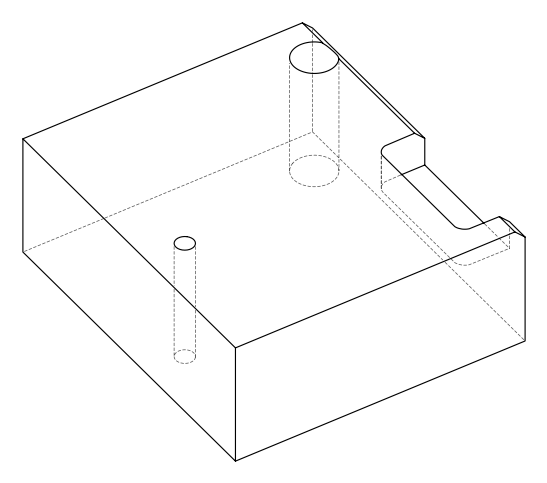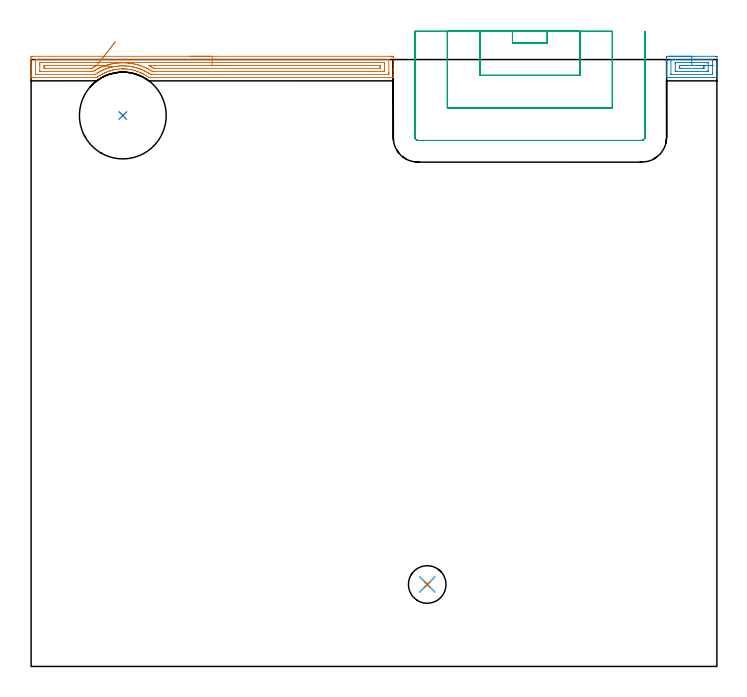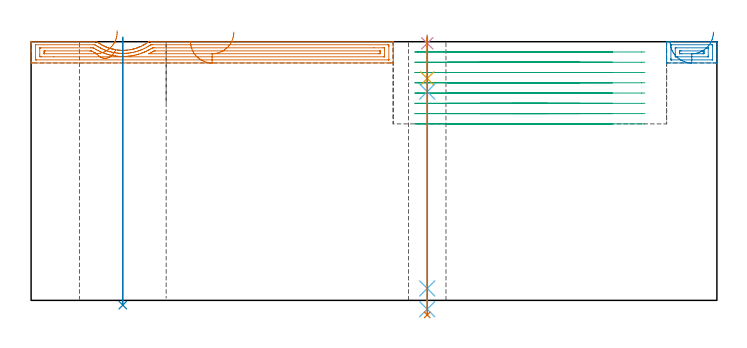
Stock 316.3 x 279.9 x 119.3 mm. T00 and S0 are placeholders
(PLAN: 8 operations, 6 tool changes, 21.9 min)
(1 AREA_MILL | FG_CHAMFER_SURFACE | UGT0205_001 | 5.54 min | 8302 mm3)
(2 AREA_MILL_1 | FG_CHAMFER_SURFACE_1 | UGT0205_001 | 0.95 min | 1392 mm3)
(3 MILL_SLOT | SLOT_PARTIAL_RECTANGULAR | UGT0201_094 | Follow Part, ap 5, ae 75% | 13.75 min | 223398 mm3)
(4 SPOT_DRILL | STEP1HOLE | NXT0321_9005460120000 | 0.03 min | 27 mm3)
(5 DRILL_BLIND_HOLE_INTO_CENTER | STEP1HOLE | NXT0301_084 | 0.08 min | 1566 mm3)
(6 GUN_DRILL_THROUGH_HOLE | STEP1HOLE | UGT0307_008 | 0.6 min | 9828 mm3)
(7 DRILL_TO_ENLARGE_THROUGH_HOLE | STEP1HOLE | UGT0301_244 | 0.51 min | 16616 mm3)
(8 INDEXABLE_INSERT_DRILL_THROUGH_HOLE_FROM_SOLID | STEP1HOLE_1 | NXT0302_035 | 0.5 min | 149774 mm3)
(TOOL UGT0205_001 | Chamfer Mill 20 x 3 x 45 deg. | D20 FL50 Z2)
(TOOL UGT0201_094 | End mill 20 mm | D20 FL38 Z4)
(TOOL NXT0321_9005460120000 | NC Spot Drill, 142deg, 12mm, Carbide, Uncoated | D12 PA142 FL30 Z2)
(TOOL NXT0301_084 | Carbide Drill 11.3mm [860.1-1130-034A1-MM 2214] | D11.3 PA140 FL55 Z2)
(TOOL UGT0307_008 | Gun Drill 11 mm | D11 PA130 FL24 Z1)
(TOOL UGT0301_244 | Twist Drill 17.3 mm | D17.3 PA118 FL130 Z2)
(TOOL NXT0302_035 | Index. Insert Drill 40mm [880-D4000L40-05] | D40 PA176 FL200 Z2)
(OP 1 AREA_MILL)
G17 G21 G94 G90
T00 M6
G54
G17 G0 G90 X73.5 Y281.4 S1061 M3
G43 Z129.3 H0
Z119.5
G94 G1 X73.538 Z118.628 F250.
X73.652 Z117.764
X73.841 Z116.912
X74.103 Z116.08
X74.437 Z115.274
X74.84 Z114.5
X75.308 Z113.764
X75.84 Z113.072
X76.429 Z112.429
X77.072 Z111.84
X77.764 Z111.309
X78.5 Z110.84
X79.274 Z110.437
X80.08 Z110.103
X80.912 Z109.841
X81.763 Z109.652
X82.628 Z109.538
X83.5 Z109.5
X165.922
X166.408 Y281.399 Z109.501
X166.889 Y281.395 Z109.503
X166.991 Y281.391 Z109.506
X167. Y280.918 Z109.979
Y275.616 Z115.278
Y275.022 Z115.875
Y274.733 Z116.164
Y272.966 Z117.929
Y272.386 Z118.513
Y271.916 Z118.983
Y271.613 Z119.277
X166.993 Y271.603 Z119.288
X166.854 Y271.6 Z119.3
X54.972
X54.292 Y271.602 Z119.287
X54.112 Y271.735 Z119.161
X54.081 Y271.757 Z119.14
X53.201 Y272.365 Z118.535
X52.331 Y272.896 Z118.001
X52.023 Y273.073 Z117.826
X51.713 Y273.243 Z117.656
X51.44 Y273.384 Z117.515
X50.961 Y273.614 Z117.283
X50.624 Y273.777 Z117.122
X50.55 Y273.812 Z117.085
X50.196 Y273.971 Z116.927
X49.659 Y274.192 Z116.704
X49.178 Y274.364 Z116.53
X48.978 Y274.438 Z116.461
X48.769 Y274.514 Z116.385
X48.013 Y274.758 Z116.142
X47.878 Y274.8 Z116.096
X47.475 Y274.914 Z115.983
X47.155 Y274.999 Z115.899
X46.987 Y275.038 Z115.86
X46.097 Y275.227 Z115.672
X45.85 Y275.268 Z115.631
X45.206 Y275.376 Z115.52
X44.316 Y275.487 Z115.408
X43.425 Y275.561 Z115.336
X43.383 Y275.564 Z115.334
X42.98 Y275.584 Z115.313
X42.522 Y275.593 Z115.302
X42.089 Z115.301
X41.858 Y275.586 Z115.306
X41.644 Y275.58 Z115.31
X40.754 Y275.527 Z115.365
X39.863 Y275.44 Z115.455
X38.972 Y275.308 Z115.586
X38.926 Y275.299 Z115.595
X38.558 Y275.231 Z115.667
X38.082 Y275.14 Z115.756
X37.568 Y275.027 Z115.872
X37.445 Y274.999 Z115.899
X37.191 Y274.93 Z115.966
X36.697 Y274.783 Z116.111
X36.523 Y274.733 Z116.165
X36.404 Y274.698 Z116.201
X36.301 Y274.667 Z116.231
X35.731 Y274.475 Z116.424
X35.41 Y274.365 Z116.531
X34.76 Y274.121 Z116.777
X34.52 Y274.02 Z116.88
X34.023 Y273.79 Z117.105
X33.742 Y273.664 Z117.235
X33.629 Y273.612 Z117.286
X33.131 Y273.363 Z117.533
X32.887 Y273.243 Z117.657
X32.864 Y273.231 Z117.669
X32.739 Y273.163 Z117.737
X31.848 Y272.643 Z118.254
X31.401 Y272.363 Z118.533
X30.957 Y272.067 Z118.83
X30.738 Y271.914 Z118.985
X30.304 Y271.605 Z119.291
X30.011 Y271.6 Z119.3
X0.146
X0.008 Y271.603 Z119.288
X0. Y271.613 Z119.277
Y271.916 Z118.983
Y272.386 Z118.513
Y272.966 Z117.929
Y275.022 Z115.875
Y275.616 Z115.278
Y276.203 Z114.692
Y280.918 Z109.979
X0.003 Y281.218 Z109.679
X0.01 Y281.392 Z109.506
X0.185 Y281.399 Z109.499
X0.592 Y281.4 Z109.5
X83.5
Y279.986 Z110.914
X164.846 Y279.985 Z110.915
X164.931 Y279.984 Z110.916
X164.973 Y279.981 Z110.919
X164.987 Y279.979 Z110.921
X164.99 Y279.969 Z110.931
X164.995 Y279.875 Z111.025
X164.999 Y279.664 Z111.236
Y273.849 Z117.051
X164.998 Y273.48 Z117.42
X164.99 Y273.106 Z117.794
X164.984 Y273.021 Z117.879
X164.94 Y273.019 Z117.881
X164.836 Y273.016 Z117.884
X164.625 Y273.014 Z117.886
X164.576
X55.815
X55.394 Y273.017 Z117.883
X55.184 Y273.02 Z117.88
X55.134 Y273.021 Z117.879
X55.079 Y273.054 Z117.846
X54.972 Y273.122 Z117.778
X54.487 Y273.447 Z117.453
X54.081 Y273.695 Z117.205
X53.824 Y273.849 Z117.051
X53.19 Y274.215 Z116.685
X52.398 Y274.633 Z116.267
X52.298 Y274.682 Z116.218
X52.192 Y274.733 Z116.167
X51.407 Y275.096 Z115.804
X50.76 Y275.374 Z115.526
X50.515 Y275.467 Z115.433
X50.112 Y275.616 Z115.284
X49.624 Y275.786 Z115.114
X49.363 Y275.875 Z115.025
X48.732 Y276.073 Z114.827
X48.083 Y276.26 Z114.64
X47.841 Y276.321 Z114.579
X47.058 Y276.5 Z114.4
X46.949 Y276.523 Z114.377
X46.92 Y276.529 Z114.371
X46.058 Y276.683 Z114.217
X45.836 Y276.72 Z114.18
X45.166 Y276.812 Z114.088
X44.806 Y276.857 Z114.043
X44.275 Y276.91 Z113.99
X43.824 Y276.947 Z113.953
X43.383 Y276.976 Z113.924
X42.884 Y276.995 Z113.905
X42.492 Y277.002 Z113.898
X41.986 Y277.001 Z113.899
X41.6 Y276.992 Z113.908
X41.129 Y276.967 Z113.933
X40.709 Y276.941 Z113.959
X40.298 Y276.907 Z113.993
X39.817 Y276.86 Z114.04
X39.49 Y276.825 Z114.075
X38.926 Y276.744 Z114.156
X38.713 Y276.711 Z114.189
X38.034 Y276.595 Z114.305
X37.953 Y276.581 Z114.319
X37.53 Y276.5 Z114.4
X37.182 Y276.423 Z114.477
X37.143 Y276.414 Z114.486
X36.499 Y276.254 Z114.646
X36.39 Y276.225 Z114.675
X36.251 Y276.185 Z114.715
X35.812 Y276.052 Z114.848
X35.36 Y275.911 Z114.989
X35.136 Y275.838 Z115.062
X34.473 Y275.616 Z115.284
X34.47 Y275.615 Z115.285
X33.827 Y275.369 Z115.531
X33.723 Y275.327 Z115.573
X33.577 Y275.265 Z115.635
X33.207 Y275.1 Z115.8
X32.685 Y274.864 Z116.036
X32.595 Y274.822 Z116.078
X32.408 Y274.733 Z116.167
X31.999 Y274.53 Z116.37
X31.917 Y274.489 Z116.411
X31.794 Y274.424 Z116.476
X31.421 Y274.219 Z116.681
X30.902 Y273.925 Z116.975
X30.854 Y273.897 Z117.003
X30.773 Y273.849 Z117.051
X30.303 Y273.559 Z117.341
X30.011 Y273.376 Z117.524
X29.478 Y273.032 Z117.868
X29.433 Y273.021 Z117.879
X29.07 Y273.014 Z117.886
X2.155 Y273.015 Z117.885
X2.069 Y273.016 Z117.884
X2.027 Y273.019 Z117.881
X2.013 Y273.021 Z117.879
X2.01 Y273.031 Z117.869
X2.005 Y273.125 Z117.775
X2.001 Y273.336 Z117.564
Y279.151 Z111.749
X2.002 Y279.52 Z111.38
X2.01 Y279.894 Z111.006
X2.016 Y279.979 Z110.921
X2.06 Y279.981 Z110.919
X2.164 Y279.984 Z110.916
X2.375 Y279.986 Z110.914
X2.424
X83.5
Y278.572 Z112.328
X162.535 Y278.571 Z112.329
X162.842 Y278.57 Z112.33
X162.944 Y278.568 Z112.332
X162.979 Y278.565 Z112.335
X162.99 Y278.561 Z112.339
X162.993 Y278.528 Z112.372
X162.997 Y278.424 Z112.476
X162.999 Y278.267 Z112.633
X163. Y278.111 Z112.789
Y275.46 Z115.44
X162.998 Y274.733 Z116.167
X162.996 Y274.581 Z116.319
X162.986 Y274.436 Z116.464
X162.842 Y274.434 Z116.466
X162.257 Y274.429 Z116.471
X158.107 Y274.428 Z116.472
X56.755 Y274.429 Z116.471
X56.169 Y274.43 Z116.47
X56.018 Y274.433 Z116.467
X55.944 Y274.436 Z116.464
X55.864 Y274.481 Z116.419
X55.441 Y274.733 Z116.167
X54.972 Y275.009 Z115.891
X54.299 Y275.4 Z115.5
X54.081 Y275.514 Z115.386
X53.881 Y275.616 Z115.284
X53.19 Y275.955 Z114.945
X52.527 Y276.273 Z114.627
X52.298 Y276.372 Z114.528
X51.993 Y276.5 Z114.4
X51.407 Y276.731 Z114.169
X51.032 Y276.871 Z114.029
X50.515 Y277.051 Z113.849
X49.678 Y277.33 Z113.57
X49.624 Y277.347 Z113.553
X49.505 Y277.384 Z113.516
X48.732 Y277.595 Z113.305
X48.443 Y277.67 Z113.23
X47.841 Y277.803 Z113.097
X47.304 Y277.915 Z112.985
X46.949 Y277.981 Z112.919
X46.217 Y278.109 Z112.791
X46.058 Y278.133 Z112.767
X45.18 Y278.253 Z112.647
X45.166 Y278.255 Z112.645
X45.058 Y278.267 Z112.633
X44.275 Y278.339 Z112.561
X44.196 Y278.346 Z112.554
X43.842 Y278.368 Z112.532
X43.383 Y278.396 Z112.504
X43.247 Y278.402 Z112.498
X42.797 Y278.414 Z112.486
X42.492 Y278.42 Z112.48
X42.337 Y278.421 Z112.479
X41.885 Y278.416 Z112.484
X41.6 Y278.411 Z112.489
X41.46 Y278.406 Z112.494
X41.067 Y278.386 Z112.514
X40.709 Y278.366 Z112.534
X40.615 Y278.36 Z112.54
X39.793 Y278.292 Z112.608
X39.548 Y278.267 Z112.633
X38.993 Y278.201 Z112.699
X38.926 Y278.192 Z112.708
X38.22 Y278.083 Z112.817
X38.034 Y278.052 Z112.848
X37.465 Y277.948 Z112.952
X37.143 Y277.885 Z113.015
X36.725 Y277.797 Z113.103
X36.251 Y277.687 Z113.213
X36.006 Y277.627 Z113.273
X35.36 Y277.454 Z113.446
X35.304 Y277.439 Z113.461
X35.117 Y277.384 Z113.516
X34.624 Y277.23 Z113.67
X34.468 Y277.18 Z113.72
X33.958 Y277.006 Z113.894
X33.577 Y276.873 Z114.027
X32.752 Y276.566 Z114.334
X32.593 Y276.5 Z114.4
X31.794 Y276.136 Z114.764
X31.438 Y275.969 Z114.931
X30.902 Y275.713 Z115.187
X30.837 Y275.681 Z115.219
X30.711 Y275.616 Z115.284
X30.258 Y275.371 Z115.529
X30.011 Y275.234 Z115.666
X29.692 Y275.049 Z115.851
X29.155 Y274.733 Z116.167
X28.784 Y274.509 Z116.391
X28.672 Y274.442 Z116.458
X28.528 Y274.435 Z116.465
X28.228 Y274.432 Z116.468
X27.643 Y274.429 Z116.471
X27.336
X4.465
X4.158 Y274.43 Z116.47
X4.056 Y274.432 Z116.468
X4.021 Y274.435 Z116.465
X4.01 Y274.439 Z116.461
X4.007 Y274.472 Z116.428
X4.003 Y274.576 Z116.324
X4.001 Y274.733 Z116.167
X4. Y274.889 Z116.011
Y277.54 Z113.36
X4.002 Y278.267 Z112.633
X4.004 Y278.42 Z112.48
X4.014 Y278.564 Z112.336
X4.158 Y278.566 Z112.334
X4.743 Y278.57 Z112.33
X10.5 Y278.571 Z112.329
X83.5 Y278.572 Z112.328
Y277.157 Z113.743
X160.396
X160.904 Y277.155 Z113.745
X160.958 Y277.153 Z113.747
X160.989 Y277.151 Z113.749
X160.991 Y277.112 Z113.788
X160.996 Y276.928 Z113.972
X161. Y276.559 Z114.341
Y276.5 Z114.4
X160.999 Y276.088 Z114.812
X160.997 Y275.881 Z115.019
X160.994 Y275.856 Z115.044
X160.99 Y275.85 Z115.05
X160.983 Y275.847 Z115.053
X160.926 Y275.844 Z115.056
X160.831 Y275.843 Z115.057
X57.418 Y275.844 Z115.056
X56.755 Y275.849 Z115.051
X56.702 Y275.85 Z115.05
X56.628 Y275.887 Z115.013
X56.282 Y276.086 Z114.814
X55.864 Y276.323 Z114.577
X55.545 Y276.5 Z114.4
X54.972 Y276.798 Z114.102
X54.353 Y277.114 Z113.786
X54.336 Y277.13 Z113.77
X54.316 Y277.15 Z113.75
X55.201 Y277.157 Z113.743
X83.5
X84.372 Z113.781
X85.236 Z113.895
X86.088 Z114.083
X86.92 Z114.346
X87.726 Z114.68
X88.5 Z115.082
X89.236 Z115.551
X89.928 Z116.082
X90.571 Z116.672
X91.16 Z117.315
X91.692 Z118.007
X92.16 Z118.743
X92.563 Z119.516
X92.897 Z120.322
X93.159 Z121.154
X93.348 Z122.006
X93.462 Z122.871
X93.5 Z123.743
G0 Z129.3
X38.932 Y288.213
Z115.417
G1 X38.581 Y287.764 Z114.756
X38.196 Y287.272 Z114.147
X37.78 Y286.74 Z113.594
X37.336 Y286.173 Z113.103
X36.867 Y285.573 Z112.677
X36.377 Y284.947 Z112.318
X35.87 Y284.298 Z112.03
X35.349 Y283.632 Z111.815
X34.818 Y282.954 Z111.674
X34.282 Y282.269 Z111.609
X33.745 Y281.582 Z111.62
X33.21 Y280.898 Z111.707
X32.682 Y280.223 Z111.87
X32.165 Y279.561 Z112.106
X31.662 Y278.919 Z112.415
X31.178 Y278.3 Z112.794
X30.716 Y277.709 Z113.239
X30.279 Y277.151 Z113.749
X30.265 Y277.132 Z113.768
X30.079 Y277.034 Z113.866
X30.011 Y276.999 Z113.901
X29.677 Y276.83 Z114.07
X29.455 Y276.717 Z114.183
X29.119 Y276.543 Z114.357
X29.091 Y276.528 Z114.372
X29.041 Y276.5 Z114.4
X28.228 Y276.03 Z114.87
X27.963 Y275.879 Z115.021
X27.912 Y275.851 Z115.049
X27.833 Y275.848 Z115.052
X27.668 Y275.845 Z115.055
X27.336 Y275.843 Z115.057
X27.108
X6.604
X6.096 Y275.845 Z115.055
X6.042 Y275.847 Z115.053
X6.011 Y275.849 Z115.051
X6.009 Y275.888 Z115.012
X6.004 Y276.072 Z114.828
X6. Y276.441 Z114.459
Y276.5 Z114.4
X6.001 Y276.912 Z113.988
X6.003 Y277.119 Z113.781
X6.006 Y277.144 Z113.756
X6.01 Y277.15 Z113.75
X6.017 Y277.153 Z113.747
X6.074 Y277.156 Z113.744
X6.169 Y277.157 Z113.743
X29.72
X30.011 Y277.156 Z113.744
X30.243 Y277.153 Z113.747
X30.279 Y277.151 Z113.749
X31.146 Y277.102 Z113.836
X32.002 Y277.053 Z113.999
X32.84 Y277.005 Z114.236
X33.654 Y276.959 Z114.546
X34.439 Y276.914 Z114.925
X35.187 Y276.871 Z115.371
X35.894 Y276.831 Z115.881
X36.554 Y276.793 Z116.45
X37.161 Y276.758 Z117.075
X37.712 Y276.727 Z117.751
X38.202 Y276.699 Z118.472
X38.628 Y276.675 Z119.233
X38.985 Y276.654 Z120.029
X39.272 Y276.638 Z120.853
X39.486 Y276.626 Z121.698
X39.626 Y276.618 Z122.559
X39.691 Y276.614 Z123.429
X39.679 Y276.615 Z124.302
G0 Z129.3
M5
M2
(OP 2 AREA_MILL_1)
G17 G21 G94 G90
T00 M6
G54
G17 G0 G90 X294.7 Y281.4 S1061 M3
G43 Z129.3 H0
Z119.5
G94 G1 X294.738 Z118.629 F250.
X294.852 Z117.764
X295.041 Z116.912
X295.303 Z116.08
X295.637 Z115.274
X296.04 Z114.5
X296.509 Z113.764
X297.04 Z113.072
X297.629 Z112.429
X298.272 Z111.84
X298.964 Z111.309
X299.7 Z110.84
X300.474 Z110.437
X301.28 Z110.103
X302.112 Z109.841
X302.964 Z109.652
X303.828 Z109.538
X304.7 Z109.5
X315.78
X316.188 Y281.394 Z109.502
X316.29 Y281.391 Z109.505
X316.3 Y281.283 Z109.613
Y276.5 Z114.394
Y275.77 Z115.128
Y275.616 Z115.282
X316.299 Y271.766 Z119.133
X316.29 Y271.605 Z119.292
X316.223 Y271.6 Z119.3
X293.177
X293.11 Y271.605 Z119.293
X293.1 Y271.768 Z119.13
Y275.77 Z115.128
Y276.497 Z114.397
Y280.553 Z110.343
X293.103 Y280.918 Z109.978
X293.108 Y281.391 Z109.505
X293.144 Y281.393 Z109.503
X293.62 Y281.4 Z109.5
X304.7
Y279.986 Z110.914
X314.056 Y279.985 Z110.915
X314.214 Y279.981 Z110.919
X314.284 Y279.979 Z110.921
X314.291 Y279.94 Z110.96
X314.295 Y279.893 Z111.007
X314.299 Y279.743 Z111.157
Y273.557 Z117.343
X314.295 Y273.265 Z117.635
X314.29 Y273.071 Z117.829
X314.285 Y273.02 Z117.88
X314.268 Y273.019 Z117.881
X314.216 Y273.017 Z117.883
X314.007 Y273.014 Z117.886
X313.958
X295.344 Y273.015 Z117.885
X295.186 Y273.019 Z117.881
X295.116 Y273.021 Z117.879
X295.109 Y273.06 Z117.84
X295.105 Y273.107 Z117.793
X295.101 Y273.257 Z117.643
Y279.442 Z111.458
X295.105 Y279.735 Z111.165
X295.11 Y279.929 Z110.971
X295.115 Y279.98 Z110.92
X295.133 Y279.981 Z110.919
X295.184 Y279.983 Z110.917
X295.393 Y279.986 Z110.914
X295.442
X304.7
Y278.572 Z112.328
X311.929 Y278.571 Z112.329
X312.234 Y278.57 Z112.33
X312.276 Y278.568 Z112.332
X312.283 Y278.566 Z112.334
X312.29 Y278.55 Z112.35
X312.296 Y278.464 Z112.436
X312.299 Y278.333 Z112.567
X312.3 Y278.267 Z112.633
Y274.733 Z116.167
Y274.667 Z116.233
X312.298 Y274.602 Z116.298
X312.29 Y274.471 Z116.429
X312.282 Y274.434 Z116.466
X312.271 Y274.432 Z116.468
X312.234 Y274.43 Z116.47
X311.653 Y274.429 Z116.471
X311.348 Y274.428 Z116.472
X297.471 Y274.429 Z116.471
X297.166 Y274.43 Z116.47
X297.124 Y274.432 Z116.468
X297.117 Y274.434 Z116.466
X297.11 Y274.45 Z116.45
X297.104 Y274.536 Z116.364
X297.101 Y274.667 Z116.233
X297.1 Y274.733 Z116.167
Y278.333 Z112.567
X297.102 Y278.398 Z112.502
X297.11 Y278.529 Z112.371
X297.118 Y278.566 Z112.334
X297.129 Y278.568 Z112.332
X297.166 Y278.57 Z112.33
X297.747 Y278.571 Z112.329
X298.052
X304.7 Y278.572 Z112.328
Y277.157 Z113.743
X309.803 Y277.156 Z113.744
X310.265 Y277.152 Z113.748
X310.285 Y277.151 Z113.749
X310.29 Y277.129 Z113.771
X310.295 Y277.063 Z113.837
X310.298 Y276.929 Z113.971
X310.3 Y276.661 Z114.239
Y276.5 Z114.4
X310.299 Y276.139 Z114.761
X310.297 Y275.958 Z114.942
X310.292 Y275.868 Z115.032
X310.29 Y275.851 Z115.049
X310.276 Y275.849 Z115.051
X310.231 Y275.846 Z115.054
X309.575 Y275.843 Z115.057
X309.348
X299.825
X299.597 Y275.844 Z115.056
X299.135 Y275.848 Z115.052
X299.115 Y275.849 Z115.051
X299.11 Y275.871 Z115.029
X299.105 Y275.937 Z114.963
X299.102 Y276.071 Z114.829
X299.1 Y276.339 Z114.561
Y276.5 Z114.4
X299.101 Y276.861 Z114.039
X299.103 Y277.042 Z113.858
X299.108 Y277.132 Z113.768
X299.11 Y277.149 Z113.751
X299.124 Y277.151 Z113.749
X299.169 Y277.154 Z113.746
X299.825 Y277.157 Z113.743
X300.052
X304.7
X305.572 Z113.781
X306.437 Z113.895
X307.288 Z114.083
X308.12 Z114.346
X308.926 Z114.68
X309.7 Z115.082
X310.436 Z115.551
X311.128 Z116.082
X311.771 Z116.672
X312.361 Z117.315
X312.892 Z118.007
X313.36 Z118.743
X313.763 Z119.516
X314.097 Z120.322
X314.359 Z121.154
X314.548 Z122.006
X314.662 Z122.871
X314.7 Z123.743
G0 Z129.3
M5
M2
(OP 3 MILL_SLOT)
G17 G21 G94 G90
T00 M6
G54
G17 G0 G90 X222. Y292.9 S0 M3
G43 Z129.3 H0
Z114.562
G94 G1 Y289.9 F250.
Y287.6 F500.
X238.1
Y289.9
Y292.9 F250.
X207.
Y289.9
Y272.6 F500.
X253.1
Y289.9
Y292.9 F250.
X192.
Y289.9
Y257.6 F500.
X268.1
Y289.9
Y292.9 F250.
X177.
Y289.9
Y244.1 F500.
G3 X178.5 Y242.6 R1.5
G1 X281.6
G3 X283.1 Y244.1 R1.5
G1 Y289.9
Y292.9 F250.
G0 X222. Z109.825
G1 Y289.9
Y287.6 F500.
X238.1
Y289.9
Y292.9 F250.
X207.
Y289.9
Y272.6 F500.
X253.1
Y289.9
Y292.9 F250.
X192.
Y289.9
Y257.6 F500.
X268.1
Y289.9
Y292.9 F250.
X177.
Y289.9
Y244.1 F500.
G3 X178.5 Y242.6 R1.5
G1 X281.6
G3 X283.1 Y244.1 R1.5
G1 Y289.9
Y292.9 F250.
G0 X222. Z105.087
G1 Y289.9
Y287.6 F500.
X238.1
Y289.9
Y292.9 F250.
X207.
Y289.9
Y272.6 F500.
X253.1
Y289.9
Y292.9 F250.
X192.
Y289.9
Y257.6 F500.
X268.1
Y289.9
Y292.9 F250.
X177.
Y289.9
Y244.1 F500.
G3 X178.5 Y242.6 R1.5
G1 X281.6
G3 X283.1 Y244.1 R1.5
G1 Y289.9
Y292.9 F250.
G0 X222. Z100.35
G1 Y289.9
Y287.6 F500.
X238.1
Y289.9
Y292.9 F250.
X207.
Y289.9
Y272.6 F500.
X253.1
Y289.9
Y292.9 F250.
X192.
Y289.9
Y257.6 F500.
X268.1
Y289.9
Y292.9 F250.
X177.
Y289.9
Y244.1 F500.
G3 X178.5 Y242.6 R1.5
G1 X281.6
G3 X283.1 Y244.1 R1.5
G1 Y289.9
Y292.9 F250.
G0 X222. Z95.612
G1 Y289.9
Y287.6 F500.
X238.1
Y289.9
Y292.9 F250.
X207.
Y289.9
Y272.6 F500.
X253.1
Y289.9
Y292.9 F250.
X192.
Y289.9
Y257.6 F500.
X268.1
Y289.9
Y292.9 F250.
X177.
Y289.9
Y244.1 F500.
G3 X178.5 Y242.6 R1.5
G1 X281.6
G3 X283.1 Y244.1 R1.5
G1 Y289.9
Y292.9 F250.
G0 X222. Z90.875
G1 Y289.9
Y287.6 F500.
X238.1
Y289.9
Y292.9 F250.
X207.
Y289.9
Y272.6 F500.
X253.1
Y289.9
Y292.9 F250.
X192.
Y289.9
Y257.6 F500.
X268.1
Y289.9
Y292.9 F250.
X177.
Y289.9
Y244.1 F500.
G3 X178.5 Y242.6 R1.5
G1 X281.6
G3 X283.1 Y244.1 R1.5
G1 Y289.9
Y292.9 F250.
G0 X222. Z86.137
G1 Y289.9
Y287.6 F500.
X238.1
Y289.9
Y292.9 F250.
X207.
Y289.9
Y272.6 F500.
X253.1
Y289.9
Y292.9 F250.
X192.
Y289.9
Y257.6 F500.
X268.1
Y289.9
Y292.9 F250.
X177.
Y289.9
Y244.1 F500.
G3 X178.5 Y242.6 R1.5
G1 X281.6
G3 X283.1 Y244.1 R1.5
G1 Y289.9
Y292.9 F250.
G0 X222. Z81.4
G1 Y289.9
Y287.6 F500.
X238.1
Y289.9
Y292.9 F250.
X207.
Y289.9
Y272.6 F500.
X253.1
Y289.9
Y292.9 F250.
X192.
Y289.9
Y257.6 F500.
X268.1
Y289.9
Y292.9 F250.
X177.
Y289.9
Y244.1 F500.
G3 X178.5 Y242.6 R1.5
G1 X281.6
G3 X283.1 Y244.1 R1.5
G1 Y289.9
Y292.9 F250.
G0 Z129.3
M5
M2
(OP 4 SPOT_DRILL)
G17 G21 G94 G90
T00 M6
G54
G17 G0 G90 X182.7 Y37.8 S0 M3
G43 Z129.3 H0
G94 G81 G98 Z118.555 F250. R122.3
G80
M5
M2
(OP 5 DRILL_BLIND_HOLE_INTO_CENTER)
G17 G21 G94 G90
T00 M6
G54
G17 G0 G90 X182.7 Y37.8 S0 M3
G43 Z129.3 H1
G94 G81 G98 Z102.35 F250. R121.3
G80
M5
M2
(OP 6 GUN_DRILL_THROUGH_HOLE)
G17 G21 G94 G90
T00 M6
G54
G17 G0 G90 X182.7 Y37.8 M8
G43 Z129.3 H0
Z115.381
S716 M3
G94 G1 Z96.287 F125. M26
G4 X.084
Z5.5 F250.
G4 X.084
Z-4.065 F125.
G4 X.084
M5
M9
G0 Z115.381
Z129.3
M2
(OP 7 DRILL_TO_ENLARGE_THROUGH_HOLE)
G17 G21 G94 G90
T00 M6
G54
G17 G0 G90 X182.7 Y37.8 S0 M3
G43 Z129.3 H0
G94 G73 G98 Z-6.697 F250. Q15.75 R121.3
G80
M5
M2
(OP 8 INDEXABLE_INSERT_DRILL_THROUGH_HOLE_FROM_SOLID)
G17 G21 G94 G90
T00 M6
G54
G17 G0 G90 X42.3 Y254.1 S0 M3
G43 Z129.3 H1
G94 G81 G98 Z-2.198 F250. R121.3
G80
M5
M2
